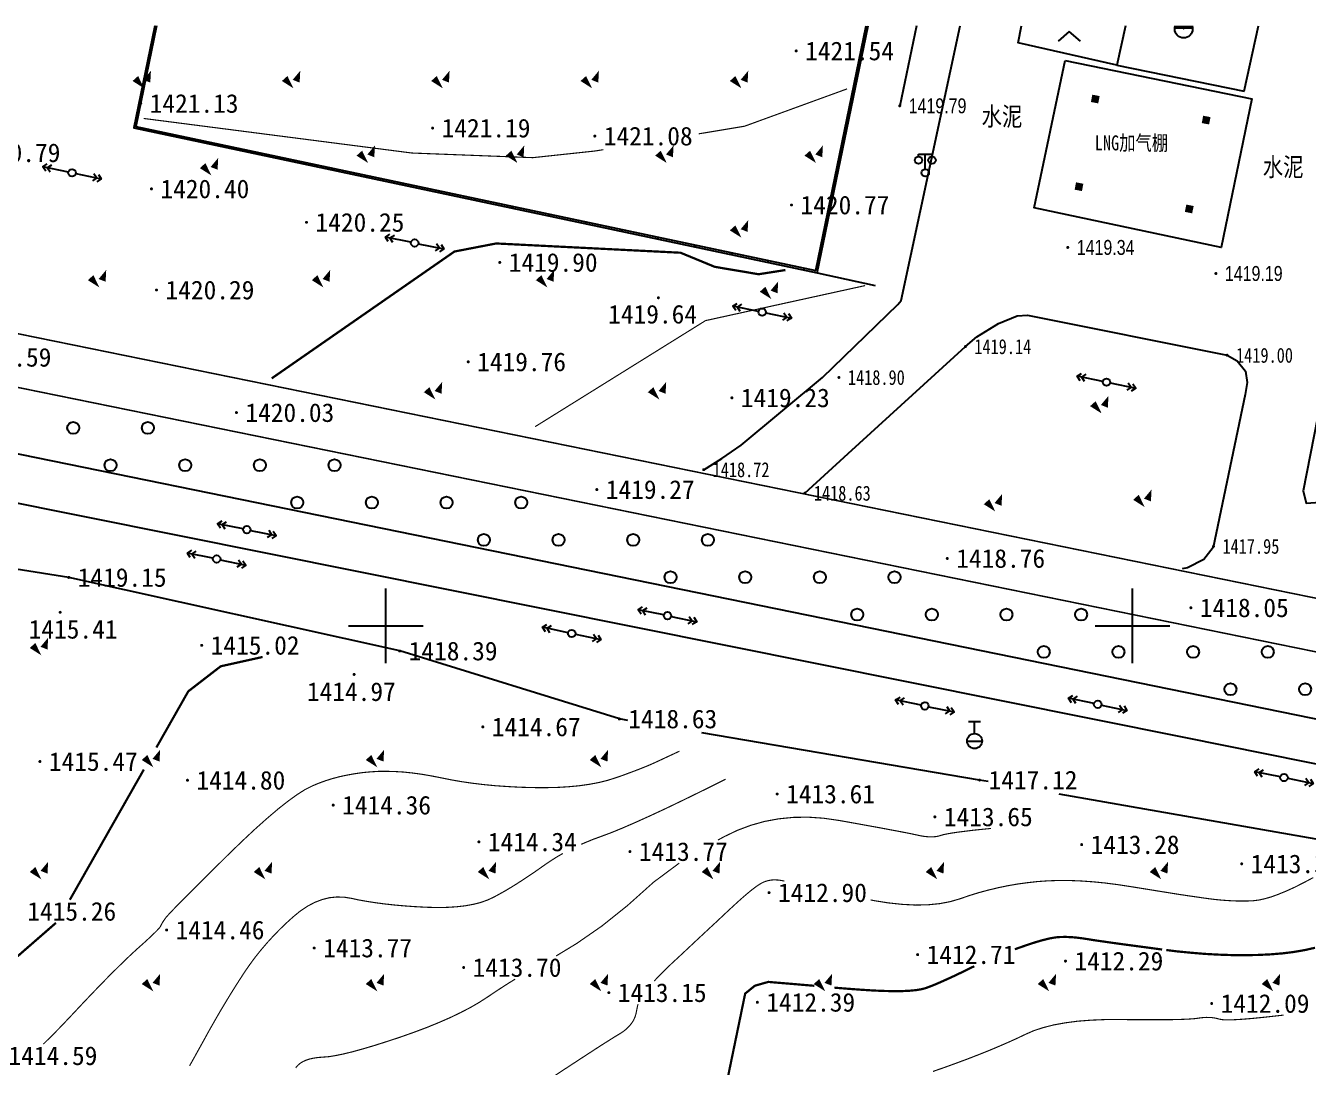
# Model space of a CAD drawing. Header units: inches. Extents: x -2316 to 955, y -265 to 742.
# Drawn here: x 482 to 653.8, y 602.5 to 742 of the extents above; entities that cross this region are included whole.
import ezdxf
from ezdxf.enums import TextEntityAlignment as Align
from ezdxf.xclip import XClip

# ---------------------------------------------------------------- set-up
doc = ezdxf.new("R2010")
doc.units = ezdxf.units.IN
doc.header["$LTSCALE"] = 1000
doc.header["$MEASUREMENT"] = 0
doc.header["$XCLIPFRAME"] = 0
doc.layers.add('GCD', color=8, linetype='Continuous')
doc.layers.add('周边地形图', color=8, linetype='Continuous')
doc.styles.add('HZ', font='', dxfattribs={"width": 0.8})
doc.styles.get("Standard").update_dxf_attribs({"font": ''})
doc.styles.add('SZTH', font='', dxfattribs={"width": 0.8, "height": 3})
doc.styles.get('HZ').set_extended_font_data('SimSun')
doc.styles.get('Standard').set_extended_font_data('SimSun')
doc.styles.get('SZTH').set_extended_font_data('FZZhongDengXian-Z07S')

# ---------------------------------------------------------------- blocks, each defined once
blk = doc.blocks.new('gc013a')
at = {"linetype": 'Continuous'}
blk.add_line((0.5, 0), (4, 0), dxfattribs=at)
at = {"linetype": 'Continuous', "flags": 128}
for points in [[(2.88, 0.5), (3.38, 0), (2.88, -0.5)], [(3.5, 0.5), (4, 0), (3.5, -0.5)]]:
    blk.add_lwpolyline(points, dxfattribs=at)
blk = doc.blocks.new('gc170')
at = {"linetype": 'Continuous'}
blk.add_circle((0, 0), 0.5, dxfattribs=at)
blk = doc.blocks.new('gc133')
for p, q in [((-0.8, 2.6), (0.8, 2.6)), ((0, 1), (0, 2.6)), ((-1, 0), (1, 0))]:
    blk.add_line(p, q)
blk.add_circle((0, 0), 1)
blk = doc.blocks.new('gc090')
for points in [[(1.07, 1.45, 0, 1, 0), (0.52, 0.05, 1, 1, 0)], [(-1.02, 0.41, 1, 0, 0), (0.15, -0.9, 0, 0, 0)]]:
    blk.add_lwpolyline(points, format="xyseb")
blk = doc.blocks.new('GC200')
at = {"linetype": 'Continuous', "const_width": 0.2, "flags": 128}
blk.add_lwpolyline([(-0.1, 0, 1), (0.1, 0, 1)], format="xyb", close=True, dxfattribs=at)
blk = doc.blocks.new('gc122')
blk.add_circle((0, 0), 0.8)
blk = doc.blocks.new('gc097')
for p, q in [((-0.9, 2.2), (-0.9, 2.5)), ((-0.9, 2.5), (0.9, 2.5)), ((0, 0.5), (0, 2.5)), ((0.9, 2.5), (0.9, 2.2))]:
    blk.add_line(p, q)
for centre in [(-0.9, 1.7), (0.9, 1.7), (0, 0)]:
    blk.add_circle(centre, 0.5)
blk = doc.blocks.new('GC002')
at = {"const_width": 1}
blk.add_lwpolyline([(-0.5, 0), (0.5, 0)], dxfattribs=at)
blk = doc.blocks.new('gc211')
for p, q in [((0, 0), (-1.5, -1.32)), ((1.5, -1.32), (0, 0))]:
    blk.add_line(p, q)
blk = doc.blocks.new('gc070')
at = {"const_width": 1.4}
blk.add_lwpolyline([(-3.05, -2.68, 0.008713), (-3.05, -2.68, 1.007206), (-4.25, -2.68, 1)], format="xyb", dxfattribs=at)
blk.add_circle((-3.65, -2.68), 1.2)
blk = doc.blocks.new('xzdxt')
at = {"layer": '周边地形图'}
for p, q in [((120.62, 109.13), (120.86, 109.08)), ((215.55, 106.18), (215.32, 106.23)), ((119.62, 104.23), (119.85, 104.18)), ((214.54, 101.29), (214.31, 101.33)), ((118.61, 99.33), (118.85, 99.28)), ((213.53, 96.39), (213.3, 96.44)), ((119.73, 95.82), (119.78, 96.06)), ((124.62, 94.79), (124.67, 95.02)), ((129.51, 93.75), (129.56, 93.98)), ((134.4, 92.71), (134.45, 92.95)), ((139.3, 91.68), (139.34, 91.91)), ((212.53, 91.49), (212.29, 91.54)), ((144.19, 90.64), (144.24, 90.87)), ((149.08, 89.6), (149.13, 89.84)), ((153.97, 88.57), (154.02, 88.8)), ((158.86, 87.53), (158.91, 87.77)), ((163.75, 86.49), (163.8, 86.73)), ((211.52, 86.59), (211.28, 86.64)), ((168.64, 85.46), (168.69, 85.69)), ((173.53, 84.42), (173.58, 84.66)), ((178.43, 83.38), (178.48, 83.62)), ((183.32, 82.35), (183.37, 82.58)), ((188.21, 81.31), (188.26, 81.55)), ((210.51, 81.7), (210.27, 81.75)), ((193.1, 80.28), (193.15, 80.51)), ((197.99, 79.24), (198.04, 79.47)), ((202.88, 78.2), (202.93, 78.44)), ((207.77, 77.17), (207.82, 77.4)), ((151.75, 24.5), (151.75, 34.5)), ((251.75, 24.5), (251.75, 34.5)), ((146.75, 29.5), (156.75, 29.5)), ((246.75, 29.5), (256.75, 29.5))]:
    blk.add_line(p, q, dxfattribs=at)
at = {"layer": '周边地形图', "flags": 128}
for points in [[(132.88, 168.86), (117.97, 96.19), (209.5, 76.8)], [(133.12, 168.86), (118.25, 96.38), (209.31, 77.09)], [(209.31, 77.09), (228.23, 168.86)], [(209.5, 76.8), (228.47, 168.86)], [(351.75, 120.4), (332.51, 124.55), (316.51, 128.28), (291.7, 133.72), (270.99, 138.49), (238.35, 143.9), (232.39, 144.06), (227.89, 138.31), (224.28, 117), (220.56, 99.15)], [(194.3, 50.43), (196.73, 51.93), (199.31, 53.7), (210.23, 62.78), (220.29, 72.53), (220.76, 73.07), (234.17, 135.73), (234.28, 135.85), (237.39, 138.68), (286.73, 128.2), (280.15, 95.42), (283.88, 94.86), (274.59, 47.58), (275.01, 45.95), (276.87, 46.07), (286.42, 93.25), (283.67, 93.79)], [(249.65, 104.6), (236.42, 107.59), (239.94, 125.59), (240.18, 126.17), (242.26, 128.69), (268.61, 123.84), (270.11, 122.57), (270.88, 118.56), (270.28, 114.52), (269.54, 114.12)], [(351.75, 1.63), (-148.25, 103.7)], [(209.5, 76.8), (217.28, 75.09)], [(207.86, 47.28), (213.65, 52.59), (229.35, 66.91), (230.87, 68.22), (233.81, 70), (236.28, 71.01), (237.69, 71.1), (264.41, 65.75), (265.75, 65.01), (266.86, 63.62), (267.1, 62.12), (266.84, 60.51), (262.56, 40.01), (261.28, 38.39), (259.11, 37.3), (258.4, 37.16)], [(184.16, 16.86), (183.01, 17.05), (153.59, 26.15), (109.26, 36), (56.2, 44.38), (53.89, 47.64), (9.82, 59.44)], [(37.69, 58.95), (258.6, 14.6), (346.08, -3.02)], [(232.41, 8.67), (231.26, 8.87), (194.07, 15.18)], [(351.75, -11.56), (305.9, -3.25), (304.86, -4.11), (286.02, -0.75), (241.93, 6.99)]]:
    blk.add_lwpolyline(points, dxfattribs=at)
for points in [[(266.71, 101.12), (269.54, 114.12), (252.48, 117.61), (249.65, 104.6)], [(242.71, 105.21), (267.7, 100.07), (263.62, 80.18), (238.55, 85.47)]]:
    blk.add_lwpolyline(points, close=True, dxfattribs=at)
at = {"layer": '周边地形图', "const_width": 0.2, "flags": 128}
for points in [[(206.59, 106.5, 1), (206.79, 106.5, 1)], [(157.9, 96.17, 1), (158.1, 96.17, 1)], [(179.62, 95.1, 1), (179.82, 95.1, 1)], [(120.24, 88.03, 1), (120.44, 88.03, 1)], [(205.97, 85.87, 1), (206.17, 85.87, 1)], [(141.01, 83.55, 1), (141.21, 83.55, 1)], [(166.89, 78.18, 1), (167.09, 78.18, 1)], [(120.92, 74.49, 1), (121.12, 74.49, 1)], [(188.13, 73.45, 1), (188.33, 73.45, 1)], [(162.66, 64.87, 1), (162.86, 64.87, 1)], [(197.98, 60.05, 1), (198.18, 60.05, 1)], [(131.62, 58.07, 1), (131.82, 58.07, 1)], [(179.89, 47.77, 1), (180.09, 47.77, 1)], [(226.83, 38.54, 1), (227.03, 38.54, 1)], [(109.16, 36, 1), (109.36, 36, 1)], [(108.01, 31.33, 1), (108.21, 31.33, 1)], [(259.46, 31.94, 1), (259.66, 31.94, 1)], [(126.97, 26.91, 1), (127.17, 26.91, 1)], [(153.49, 26.15, 1), (153.69, 26.15, 1)], [(147.38, 23.01, 1), (147.58, 23.01, 1)], [(182.91, 17.05, 1), (183.11, 17.05, 1)], [(164.62, 15.99, 1), (164.82, 15.99, 1)], [(105.3, 11.35, 1), (105.5, 11.35, 1)], [(125.06, 8.84, 1), (125.26, 8.84, 1)], [(231.16, 8.87, 1), (231.36, 8.87, 1)], [(204.04, 7, 1), (204.24, 7, 1)], [(144.58, 5.51, 1), (144.78, 5.51, 1)], [(225.17, 3.94, 1), (225.37, 3.94, 1)], [(164.1, 0.59, 1), (164.3, 0.59, 1)], [(244.83, 0.22, 1), (245.03, 0.22, 1)], [(184.33, -0.71, 1), (184.53, -0.71, 1)], [(266.26, -2.35, 1), (266.46, -2.35, 1)], [(202.96, -6.21, 1), (203.16, -6.21, 1)], [(122.27, -11.21, 1), (122.47, -11.21, 1)], [(142.04, -13.62, 1), (142.24, -13.62, 1)], [(222.86, -14.51, 1), (223.06, -14.51, 1)], [(242.66, -15.37, 1), (242.86, -15.37, 1)], [(162.05, -16.23, 1), (162.25, -16.23, 1)], [(181.49, -19.6, 1), (181.69, -19.6, 1)], [(201.39, -20.89, 1), (201.59, -20.89, 1)], [(262.24, -21.05, 1), (262.44, -21.05, 1)]]:
    blk.add_lwpolyline(points, format="xyb", close=True, dxfattribs=at)
at = {"layer": '周边地形图'}
for points, const_width in [([(193.64, 95.4), (199.78, 96.42), (213.51, 101.42)], 0.15), ([(119.29, 97.46), (155.23, 92.83), (171.42, 92.21), (179.74, 93.1), (180.87, 93.28)], 0.15), ([(136.44, 62.65), (160.92, 79.64), (166.51, 80.72), (191.2, 79.48), (195.79, 77.59), (201.66, 76.6), (205.25, 77.16)], 0.3), ([(171.73, 56.19), (194.55, 70.39), (215.93, 75.08)], 0.15), ([(177.89, 0.26), (178.49, 0.52), (179.55, 0.95), (180.65, 1.35), (181.88, 1.81), (183.35, 2.41), (185.06, 3.15), (187.01, 4.03), (189.21, 5.05), (191.64, 6.22), (194.32, 7.53), (197.23, 8.98)], 0.15), ([(196.22, 0.84), (197.05, 1.29), (198.8, 2.13), (200.61, 2.81), (202.46, 3.33), (204.36, 3.68), (206.31, 3.87), (208.3, 3.9), (210.35, 3.76), (212.44, 3.46), (214.46, 3.1), (216.27, 2.77), (217.89, 2.48), (219.3, 2.21), (220.5, 1.99), (221.51, 1.79), (222.31, 1.63), (222.91, 1.5), (223.4, 1.4), (223.86, 1.32), (224.29, 1.28), (224.69, 1.26), (225.07, 1.27), (225.42, 1.3), (225.74, 1.36), (226.04, 1.45), (226.39, 1.55), (226.91, 1.66), (227.58, 1.78), (228.4, 1.9), (229.38, 2.02), (230.51, 2.16), (231.79, 2.29), (232.8, 2.39)], 0.15), ([(135.98, -12.76), (136.63, -12.05), (137.49, -11.16), (138.39, -10.29), (139.33, -9.44), (140.28, -8.66), (141.24, -8.02), (142.21, -7.51), (143.18, -7.14), (144.15, -6.89), (145.13, -6.79), (146.12, -6.81), (147.11, -6.97), (148.13, -7.19), (149.21, -7.38), (150.36, -7.56), (151.58, -7.72), (152.86, -7.86), (154.2, -7.98), (155.61, -8.08), (157.08, -8.16), (158.54, -8.2), (159.91, -8.18), (161.18, -8.1), (162.36, -7.97), (163.44, -7.77), (164.44, -7.52), (165.34, -7.2), (166.15, -6.83), (166.92, -6.41), (167.71, -5.97), (168.5, -5.5), (169.32, -4.99), (170.14, -4.46), (170.98, -3.9), (171.84, -3.32), (172.71, -2.7), (173.6, -2.09), (174.51, -1.5), (175.44, -0.96)], 0.15), ([(174.55, -14.68), (177.3, -13.01), (180.69, -10.66), (184.09, -7.94), (187.59, -4.81), (191.02, -2.26)], 0.15), ([(187.68, -18.05), (188.03, -17.66), (188.94, -16.73), (189.98, -15.73), (191.07, -14.72), (192.12, -13.74), (193.13, -12.79), (194.11, -11.88), (195.04, -11.01), (195.95, -10.17), (196.81, -9.36), (197.64, -8.58), (198.41, -7.87), (199.12, -7.22), (199.77, -6.65), (200.35, -6.16), (200.87, -5.74), (201.33, -5.4), (201.72, -5.13), (202.04, -4.94), (202.34, -4.79), (202.65, -4.68), (202.96, -4.59), (203.28, -4.53), (203.61, -4.5), (203.95, -4.5), (204.3, -4.52), (204.65, -4.57), (205.11, -4.66)], 0.15), ([(216.66, -7.18), (217.02, -7.26), (219.04, -7.58), (220.94, -7.78), (222.72, -7.87), (224.37, -7.83), (225.91, -7.68), (227.33, -7.41), (228.63, -7.03), (229.88, -6.6), (231.14, -6.21), (232.41, -5.87), (233.69, -5.56), (234.99, -5.29), (236.3, -5.06), (237.62, -4.88), (238.95, -4.73), (240.32, -4.63), (241.75, -4.58), (243.23, -4.58), (244.77, -4.64), (246.37, -4.75), (248.02, -4.91), (249.73, -5.13), (251.5, -5.4), (253.24, -5.68), (254.85, -5.94), (256.34, -6.18), (257.71, -6.4), (258.96, -6.59), (260.09, -6.75), (261.09, -6.9), (261.97, -7.02), (262.79, -7.12), (263.58, -7.2), (264.35, -7.26), (265.11, -7.3), (265.84, -7.33), (266.56, -7.33), (267.25, -7.32), (267.93, -7.29), (268.64, -7.2), (269.43, -7.03), (270.31, -6.78), (271.27, -6.43), (272.32, -6), (273.44, -5.49), (274.65, -4.88), (275.95, -4.19)], 0.15), ([(256.26, -13.89), (257.59, -14.06), (259.54, -14.25), (261.44, -14.41), (263.29, -14.51), (265.09, -14.57), (266.85, -14.58), (268.55, -14.55), (270.22, -14.47), (271.82, -14.34), (273.35, -14.15), (274.8, -13.9), (276.18, -13.59)], 0.3), ([(235.98, -13.79), (236.4, -13.64), (237.28, -13.33), (238.08, -13.06), (238.83, -12.82), (239.51, -12.62), (240.13, -12.46), (240.69, -12.33), (241.19, -12.24), (241.62, -12.18), (242.03, -12.15), (242.46, -12.14), (242.91, -12.14), (243.37, -12.16), (243.85, -12.19), (244.34, -12.24), (244.85, -12.3), (245.38, -12.38), (246.01, -12.48), (246.83, -12.61), (247.83, -12.75), (249.01, -12.92), (250.38, -13.11), (251.94, -13.32), (253.68, -13.55), (255.6, -13.81), (255.71, -13.82)], 0.3), ([(125.44, -29.4), (126, -28.41), (126.63, -27.27), (127.33, -26.01), (128.05, -24.7), (128.77, -23.44), (129.47, -22.22), (130.17, -21.05), (130.86, -19.91), (131.54, -18.82), (132.21, -17.77), (132.87, -16.76), (133.55, -15.78), (134.26, -14.82), (135.01, -13.88), (135.8, -12.96), (135.97, -12.77)], 0.15), ([(135.97, -12.77), (135.98, -12.76)], 0.15), ([(211.8, -18.93), (212.29, -18.97), (213.8, -19.09), (215.42, -19.21), (217.01, -19.31), (218.45, -19.37), (219.75, -19.4), (220.9, -19.39), (221.9, -19.34), (222.76, -19.26), (223.47, -19.14), (224.04, -18.99), (224.55, -18.8), (225.11, -18.58), (225.71, -18.33), (226.36, -18.04), (227.05, -17.73), (227.79, -17.39), (228.57, -17.02), (229.4, -16.61), (230.25, -16.2), (230.55, -16.06)], 0.3), ([(139.65, -29.68), (139.9, -29.37), (140.21, -29.09), (140.59, -28.85), (141.02, -28.65), (141.51, -28.49), (142.05, -28.37), (142.66, -28.28), (143.33, -28.23), (144.11, -28.17), (145.03, -28.02), (146.1, -27.8), (147.32, -27.5), (148.69, -27.12), (150.21, -26.67), (151.88, -26.14), (153.7, -25.54), (155.54, -24.89), (157.27, -24.24), (158.88, -23.58), (160.39, -22.92), (161.78, -22.25), (163.07, -21.58), (164.24, -20.9), (165.3, -20.22), (166.3, -19.55), (167.28, -18.9), (168.25, -18.28), (169.06, -17.78)], 0.15), ([(196.8, -34.52), (199.86, -19.72), (201.16, -18.67), (202.96, -18.16), (209.12, -18.68)], 0.3), ([(169.19, -34.07), (169.63, -33.8), (171.3, -32.73), (173.14, -31.53), (174.98, -30.3), (176.65, -29.21), (178.15, -28.23), (179.47, -27.37), (180.61, -26.63), (181.58, -26.02), (182.37, -25.52), (182.99, -25.15), (183.5, -24.82), (183.94, -24.48), (184.32, -24.1), (184.64, -23.71), (184.91, -23.29), (185.11, -22.84), (185.25, -22.37), (185.34, -21.88), (185.45, -21.34), (185.53, -21.15)], 0.15), ([(225.01, -30.15), (226.59, -29.6), (228.21, -29.01), (229.75, -28.44), (231.21, -27.87), (232.61, -27.31), (233.92, -26.76), (235.16, -26.22), (236.33, -25.69), (237.42, -25.17), (238.54, -24.68), (239.8, -24.27), (241.19, -23.92), (242.72, -23.64), (244.39, -23.42), (246.2, -23.28), (248.14, -23.2), (250.22, -23.2), (252.26, -23.22), (254.08, -23.22), (255.69, -23.22), (257.08, -23.21), (258.25, -23.18), (259.21, -23.14), (259.94, -23.09), (260.47, -23.03), (260.87, -22.97), (261.27, -22.93), (261.65, -22.91), (262.03, -22.92), (262.38, -22.94), (262.73, -22.99), (263.07, -23.06), (263.39, -23.15), (263.83, -23.22), (264.51, -23.25), (265.43, -23.22), (266.6, -23.15), (268.01, -23.03), (269.67, -22.86), (271.56, -22.65), (271.98, -22.6)], 0.15)]:
    blk.add_lwpolyline(points, dxfattribs=dict(at, const_width=const_width))
at = {"layer": '周边地形图', "flags": 128}
for points, const_width in [([(351.75, 17.85), (21.78, 85.07)], 0.2), ([(20.71, 78.09), (351.75, 10.67)], 0.2), ([(121, 13.23), (125.27, 20.75), (129.61, 24.1), (135.23, 25.35)], 0.3), ([(105.85, -26.49), (105.95, -26.4), (107.1, -25.27), (108.35, -23.99), (109.72, -22.54), (111.09, -21.08), (112.39, -19.71), (113.6, -18.46), (114.72, -17.31), (115.77, -16.27), (116.73, -15.33), (117.6, -14.5), (118.39, -13.77), (119.1, -13.14), (119.72, -12.58), (120.25, -12.08), (120.69, -11.66), (121.04, -11.32), (121.3, -11.04), (121.47, -10.84), (121.56, -10.71), (121.6, -10.61), (121.66, -10.5), (121.72, -10.38), (121.8, -10.25), (121.88, -10.11), (121.98, -9.96), (122.09, -9.8), (122.2, -9.63), (122.44, -9.35), (122.91, -8.84), (123.61, -8.11), (124.54, -7.17), (125.7, -6), (127.09, -4.61), (128.71, -3.01), (130.56, -1.18), (132.46, 0.66), (134.22, 2.31), (135.85, 3.76), (137.33, 5.02), (138.68, 6.08), (139.88, 6.94), (140.95, 7.62), (141.89, 8.09), (142.76, 8.45), (143.66, 8.78), (144.59, 9.07), (145.54, 9.32), (146.52, 9.53), (147.52, 9.71), (148.55, 9.86), (149.6, 9.96), (150.68, 10.03), (151.8, 10.04), (152.94, 10.01), (154.12, 9.94), (155.33, 9.81), (156.58, 9.64), (157.85, 9.42), (159.16, 9.16), (160.51, 8.89), (161.91, 8.65), (163.36, 8.44), (164.86, 8.26), (166.41, 8.11), (168.02, 8), (169.67, 7.91), (171.38, 7.86), (173.06, 7.85), (174.66, 7.88), (176.17, 7.97), (177.59, 8.1), (178.93, 8.29), (180.17, 8.52), (181.33, 8.8), (182.39, 9.13), (183.38, 9.47), (184.3, 9.81), (185.16, 10.13), (185.94, 10.43), (186.66, 10.72), (187.31, 11), (187.89, 11.26), (191.05, 12.73)], 0.15), ([(109.41, -7.16), (119.32, 10.28)], 0.3), ([(76.96, -3.81), (77.88, -4.79), (89.53, -12.33), (97.67, -15.41), (102.44, -14.7), (107.54, -10.26)], 0.3)]:
    blk.add_lwpolyline(points, dxfattribs=dict(at, const_width=const_width))
at = {"layer": '周边地形图', "color": 8}
for name, p in [('gc070', (262.24, 112.13)), ('gc211', (243.27, 109.11)), ('gc090', (119.2, 102.4)), ('gc090', (139.2, 102.4)), ('gc090', (159.2, 102.4)), ('gc090', (179.2, 102.4)), ('gc090', (199.2, 102.4)), ('GC200', (118.9, 99.47)), ('gc090', (149.2, 92.4)), ('gc090', (169.2, 92.4)), ('gc090', (189.2, 92.4)), ('gc090', (209.2, 92.4)), ('gc090', (128.21, 90.73)), ('gc097', (223.98, 90.17)), ('gc170', (109.7, 90.18)), ('gc090', (199.2, 82.4)), ('gc170', (155.59, 80.78)), ('gc090', (113.21, 75.73)), ('gc090', (143.21, 75.73)), ('gc090', (173.21, 75.73)), ('gc090', (203.21, 74.18)), ('gc170', (202.13, 71.53)), ('gc090', (158.21, 60.73)), ('gc090', (188.21, 60.73)), ('gc170', (248.25, 62.14)), ('gc090', (247.45, 58.86)), ('gc122', (109.86, 56.03)), ('gc122', (119.86, 56.03)), ('gc122', (114.86, 51.03)), ('gc122', (124.86, 51.03)), ('gc122', (134.86, 51.03)), ('gc122', (144.86, 51.03)), ('gc090', (253.22, 46.32)), ('gc122', (139.86, 46.03)), ('gc122', (149.86, 46.03)), ('gc122', (159.86, 46.03)), ('gc122', (169.86, 46.03)), ('gc090', (233.21, 45.73)), ('gc170', (133.12, 42.4)), ('gc122', (164.86, 41.03)), ('gc122', (174.86, 41.03)), ('gc122', (184.86, 41.03)), ('gc122', (194.86, 41.03)), ('gc170', (129.07, 38.47)), ('gc122', (189.86, 36.03)), ('gc122', (199.86, 36.03)), ('gc122', (209.86, 36.03)), ('gc122', (219.86, 36.03)), ('gc170', (189.45, 30.88)), ('gc122', (214.86, 31.03)), ('gc122', (224.86, 31.03)), ('gc122', (234.86, 31.03)), ('gc122', (244.86, 31.03)), ('gc090', (105.43, 26.48)), ('gc170', (176.63, 28.5)), ('gc122', (239.86, 26.03)), ('gc122', (249.86, 26.03)), ('gc122', (259.86, 26.03)), ('gc122', (269.86, 26.03)), ('gc122', (264.86, 21.03)), ('gc122', (274.86, 21.03)), ('gc170', (223.93, 18.79)), ('gc170', (247.08, 19.01)), ('gc133', (230.58, 14.09)), ('gc090', (120.43, 11.48)), ('gc090', (150.43, 11.48)), ('gc090', (180.43, 11.48)), ('gc170', (272.03, 9.2)), ('gc090', (105.43, -3.52)), ('gc090', (135.43, -3.52)), ('gc090', (165.43, -3.52)), ('gc090', (195.43, -3.52)), ('gc090', (225.43, -3.52)), ('gc090', (255.43, -3.52)), ('gc090', (120.43, -18.52)), ('gc090', (150.43, -18.52)), ('gc090', (180.43, -18.52)), ('gc090', (210.43, -18.52)), ('gc090', (240.43, -18.52)), ('gc090', (270.43, -18.52))]:
    blk.add_blockref(name, p, dxfattribs=at)
ref = blk.add_blockref('GC200', (220.56, 99.15), dxfattribs=at)
ref.add_attrib('height', '1419.79', dxfattribs={"layer": 'GCD', "linetype": 'Continuous', "height": 2, "style": 'SZTH', "width": 0.8}).set_placement((221.76, 99.15), align=Align.MIDDLE_LEFT)
for name, p, rotation in [('GC002', (246.75, 100.06), 349.2690909262663), ('GC002', (261.6, 97.24), 169.2690909262662), ('gc013a', (109.7, 90.18), 168.507625724179), ('gc013a', (109.7, 90.18), 348.4187325121272), ('GC002', (244.57, 88.32), 349.2690909262663), ('GC002', (259.34, 85.34), 168.5611229616679), ('gc013a', (155.59, 80.78), 168.4187325121271), ('gc013a', (155.59, 80.78), 348.7596908534608), ('gc013a', (202.13, 71.53), 168.7596908534608), ('gc013a', (202.13, 71.53), 348.4952796968993), ('gc013a', (248.25, 62.14), 168.507625724179), ('gc013a', (248.25, 62.14), 348.4187325121272), ('gc013a', (133.12, 42.4), 168.6290415003944), ('gc013a', (133.12, 42.4), 348.4436410456867), ('gc013a', (129.07, 38.47), 168.8352724877575), ('gc013a', (129.07, 38.47), 348.1596732594387), ('gc013a', (189.45, 30.88), 168.4436410456866), ('gc013a', (189.45, 30.88), 348.3602219937864), ('gc013a', (176.63, 28.5), 168.1596732594386), ('gc013a', (176.63, 28.5), 348.3984961915439), ('gc013a', (223.93, 18.79), 168.3984961915439), ('gc013a', (223.93, 18.79), 348.7278734972991), ('gc013a', (247.08, 19.01), 168.3602219937863), ('gc013a', (247.08, 19.01), 348.2565644907403), ('gc013a', (272.03, 9.2), 168.7278734972991), ('gc013a', (272.03, 9.2), 348.499868033511)]:
    blk.add_blockref(name, p, dxfattribs=dict(at, rotation=rotation))
ref = blk.add_blockref('GC200', (243.07, 80.19), dxfattribs=at)
ref.add_attrib('height', '1419.34', dxfattribs={"layer": 'GCD', "linetype": 'Continuous', "height": 2, "style": 'SZTH', "width": 0.8}).set_placement((244.27, 80.19), align=Align.MIDDLE_LEFT)
ref = blk.add_blockref('GC200', (262.91, 76.7), dxfattribs=at)
ref.add_attrib('height', '1419.19', dxfattribs={"layer": 'GCD', "linetype": 'Continuous', "height": 2, "style": 'SZTH', "width": 0.8}).set_placement((264.11, 76.7), align=Align.MIDDLE_LEFT)
ref = blk.add_blockref('GC200', (229.35, 66.91), dxfattribs=at)
ref.add_attrib('height', '1419.14', dxfattribs={"layer": 'GCD', "linetype": 'Continuous', "height": 2, "style": 'HZ', "width": 0.8}).set_placement((230.55, 66.91), align=Align.MIDDLE_LEFT)
ref = blk.add_blockref('GC200', (264.41, 65.75), dxfattribs=at)
ref.add_attrib('height', '1419.00', dxfattribs={"layer": 'GCD', "linetype": 'Continuous', "height": 2, "style": 'HZ', "width": 0.8}).set_placement((265.61, 65.75), align=Align.MIDDLE_LEFT)
ref = blk.add_blockref('GC200', (212.42, 62.78), dxfattribs=at)
ref.add_attrib('height', '1418.90', dxfattribs={"layer": 'GCD', "linetype": 'Continuous', "height": 2, "style": 'HZ', "width": 0.8}).set_placement((213.62, 62.78), align=Align.MIDDLE_LEFT)
ref = blk.add_blockref('GC200', (194.3, 50.43), dxfattribs=at)
ref.add_attrib('height', '1418.72', dxfattribs={"layer": 'GCD', "linetype": 'Continuous', "height": 2, "style": 'HZ', "width": 0.8}).set_placement((195.5, 50.43), align=Align.MIDDLE_LEFT)
ref = blk.add_blockref('GC200', (207.86, 47.28), dxfattribs=at)
ref.add_attrib('height', '1418.63', dxfattribs={"layer": 'GCD', "linetype": 'Continuous', "height": 2, "style": 'HZ', "width": 0.8}).set_placement((209.06, 47.28), align=Align.MIDDLE_LEFT)
ref = blk.add_blockref('GC200', (262.59, 40.17), dxfattribs=at)
ref.add_attrib('height', '1417.95', dxfattribs={"layer": 'GCD', "linetype": 'Continuous', "height": 2, "style": 'HZ', "width": 0.8}).set_placement((263.79, 40.17), align=Align.MIDDLE_LEFT)
at = {"layer": '周边地形图'}
for s, p in [('1421.54', (207.89, 106.5)), ('1421.13', (120.1, 99.47)), ('1421.19', (159.2, 96.17)), ('1421.08', (180.92, 95.1)), ('1420.79', (96.24, 92.87)), ('1420.40', (121.54, 88.03)), ('1420.77', (207.27, 85.87)), ('1420.25', (142.31, 83.55)), ('1419.90', (168.19, 78.18)), ('1420.29', (122.22, 74.49)), ('1419.64', (181.51, 71.25)), ('1420.59', (95.03, 65.48)), ('1419.76', (163.96, 64.87)), ('1419.23', (199.28, 60.05)), ('1420.03', (132.92, 58.07)), ('1419.27', (181.19, 47.77)), ('1418.76', (228.13, 38.54)), ('1419.15', (110.46, 36)), ('1418.05', (260.76, 31.94)), ('1415.41', (103.89, 29.06)), ('1415.02', (128.27, 26.91)), ('1418.39', (154.79, 26.15)), ('1414.97', (141.16, 20.71)), ('1414.67', (165.92, 15.99)), ('1418.63', (184.21, 17.05)), ('1415.47', (106.6, 11.35)), ('1414.80', (126.36, 8.84)), ('1417.12', (232.46, 8.87)), ('1413.61', (205.34, 7)), ('1414.36', (145.88, 5.51)), ('1413.65', (226.47, 3.94)), ('1414.34', (165.4, 0.59)), ('1413.77', (185.63, -0.71)), ('1413.28', (246.13, 0.22)), ('1413.34', (267.56, -2.35)), ('1412.90', (204.26, -6.21)), ('1415.26', (103.71, -8.71)), ('1414.46', (123.57, -11.21)), ('1413.77', (143.34, -13.62)), ('1412.71', (224.16, -14.51)), ('1413.70', (163.35, -16.23)), ('1412.29', (243.96, -15.37)), ('1413.15', (182.79, -19.6)), ('1412.39', (202.69, -20.89)), ('1412.09', (263.54, -21.05)), ('1414.59', (101.19, -28.04))]:
    blk.add_text(s, height=2.5, dxfattribs=at).set_placement(p, align=Align.MIDDLE_LEFT)
at = {"layer": '周边地形图', "style": 'SZTH', "width": 0.8}
for p in [(236.98, 97.73), (274.64, 90.97)]:
    blk.add_text('水泥', height=2.5, dxfattribs=at).set_placement(p, align=Align.MIDDLE_RIGHT)
at = {"layer": '周边地形图', "insert": (246.69, 95.19), "char_height": 2, "width": 10.8814, "attachment_point": 1, "style": 'HZ'}
blk.add_mtext('LNG加气棚', dxfattribs=at)

msp = doc.modelspace()

# ---------------------------------------------------------------- block references
at = {"layer": '周边地形图'}
ref = msp.add_blockref('xzdxt', (378.49, 632.14), dxfattribs=at)
XClip(ref).set_block_clipping_path([(-157.9355125933, -469.9870119662), (576.9011104744, 109.8829118801)])

doc.saveas('drawing.dxf')
